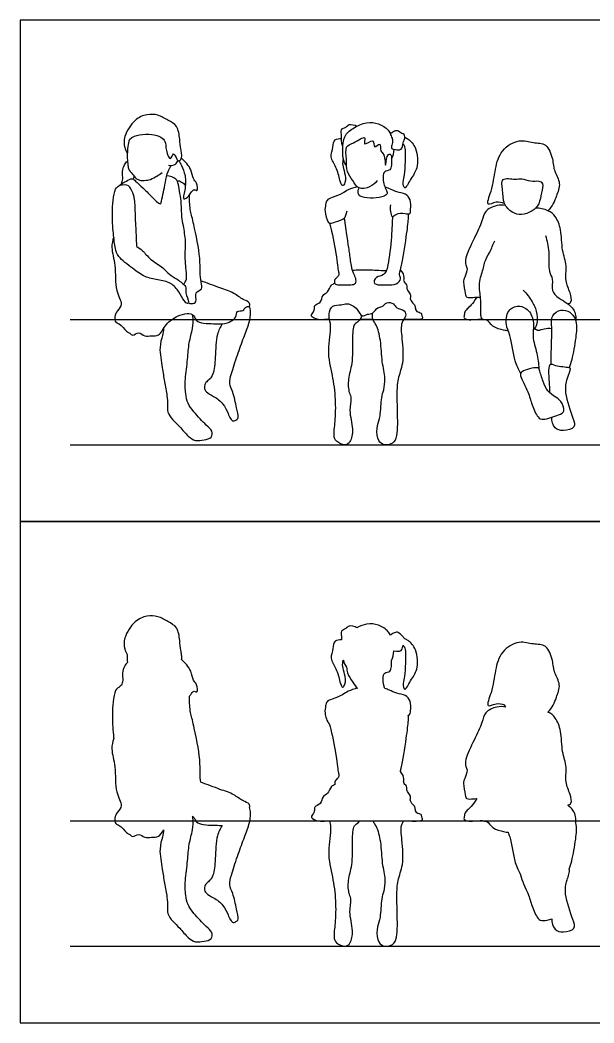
# Model space of a CAD drawing. Header units: millimetres. Extents: x 11.2 to 50.9, y -0.3 to 14.1.
# Drawn here: x 17.852 to 19.596, y 4.306 to 7.354 of the extents above; entities that cross this region are included whole.
import ezdxf

# ---------------------------------------------------------------- set-up
doc = ezdxf.new("R2010")
doc.units = ezdxf.units.MM
for name, color, linetype, true_color in [('AG-DIAGRAM', 7, 'Continuous', 0xfecc66), ('AG-GUIDE', 7, 'Continuous', 0xcccccc), ('AG-OUTLINE', 7, 'Continuous', 0x8000ff), ('AG-PEOPLE', 7, 'Continuous', 0x66ccff), ('X-VPRT', 6, 'Continuous', 0xff00ff)]:
    doc.layers.add(name, color=color, linetype=linetype, true_color=true_color)

msp = doc.modelspace()

# ---------------------------------------------------------------- linework, layer by layer
at = {"layer": 'AG-DIAGRAM'}
for p, q in [((18.0044, 6.0628), (23.7176, 6.0628)), ((18.0044, 4.5388), (23.7176, 4.5388))]:
    msp.add_line(p, q, dxfattribs=at)
at = {"layer": 'AG-GUIDE'}
for p, q in [((18.0044, 6.4438), (23.7176, 6.4438)), ((18.0044, 4.9198), (23.7176, 4.9198))]:
    msp.add_line(p, q, dxfattribs=at)
at = {"layer": 'AG-OUTLINE'}
for points, knots in [([(18.3424, 5.4101), (18.344, 5.4144), (18.3435, 5.4251), (18.34, 5.4391), (18.3375, 5.4684), (18.3322, 5.51), (18.301, 5.5252), (18.2717, 5.5434), (18.2363, 5.5446), (18.1988, 5.5287), (18.1662, 5.4786), (18.1684, 5.443), (18.1746, 5.4311), (18.178, 5.426)], [2.808823, 2.808823, 2.808823, 2.808823, 3.012966, 3.232876, 3.545047, 3.905425, 4.229616, 4.564819, 4.89496, 5.255398, 5.69018, 6.021743, 6.268092, 6.268092, 6.268092, 6.268092]), ([(18.9782, 5.4836), (18.9762, 5.4877), (18.9681, 5.5007), (18.9419, 5.5171), (18.9088, 5.5211), (18.8854, 5.5121), (18.8759, 5.5072)], [-2.447073, -2.447073, -2.447073, -2.447073, -2.307717, -1.974697, -1.635938, -1.371135, -1.371135, -1.371135, -1.371135]), ([(18.8759, 5.5072), (18.8692, 5.5116), (18.8509, 5.5156), (18.8437, 5.5034), (18.8241, 5.4985), (18.8291, 5.4846), (18.8293, 5.4698)], [-1.393679, -1.393679, -1.393679, -1.393679, -1.096976, -0.880238, -0.641084, -0.372281, -0.372281, -0.372281, -0.372281]), ([(19.0214, 5.4737), (19.0083, 5.4875), (18.9993, 5.496), (18.988, 5.4906), (18.9789, 5.4867), (18.9782, 5.4836)], [-0.8918267, -0.8918267, -0.8918267, -0.8918267, -0.5665123, -0.2805542, 0, 0, 0, 0]), ([(18.8293, 5.4698), (18.8221, 5.4704), (18.8048, 5.4682), (18.8047, 5.4429), (18.7922, 5.4131), (18.8154, 5.3829), (18.8227, 5.346), (18.8318, 5.3214), (18.8427, 5.3373), (18.84, 5.3667), (18.8309, 5.3886), (18.8331, 5.4024), (18.8346, 5.4088)], [-2.7509, -2.7509, -2.7509, -2.7509, -2.535869, -2.266486, -1.956886, -1.623572, -1.263152, -1.022932, -0.833591, -0.524434, -0.248392, 0, 0, 0, 0]), ([(19.016, 5.454), (19.0185, 5.4516), (19.0249, 5.4411), (19.0232, 5.399), (19.022, 5.3599), (19.0151, 5.3406), (19.0199, 5.3076), (19.0403, 5.3512), (19.0629, 5.3775), (19.0593, 5.4416), (19.0371, 5.4652), (19.0248, 5.4722), (19.0214, 5.4737)], [-3.411305, -3.411305, -3.411305, -3.411305, -3.266941, -2.888882, -2.533389, -2.265268, -2.024839, -1.707767, -1.353441, -0.922706, -0.583505, -0.457286, -0.457286, -0.457286, -0.457286]), ([(19.4567, 5.2505), (19.463, 5.257), (19.4745, 5.272), (19.4819, 5.2958), (19.4982, 5.3347), (19.4735, 5.3701), (19.4726, 5.4068), (19.454, 5.4578), (19.4109, 5.4549), (19.3684, 5.4703), (19.3117, 5.4363), (19.2955, 5.3765), (19.2885, 5.3156), (19.2641, 5.26), (19.3008, 5.2806), (19.3162, 5.2751), (19.3244, 5.2725)], [-5.069288, -5.069288, -5.069288, -5.069288, -4.771566, -4.481832, -4.124987, -3.766641, -3.412315, -3.020809, -2.670007, -2.292258, -1.85596, -1.413384, -0.9378, -0.575612, -0.29143, 0, 0, 0, 0]), ([(18.178, 5.426), (18.1778, 5.4215), (18.1777, 5.4135), (18.178, 5.4049), (18.1782, 5.4013)], [0.4713572, 0.4713572, 0.4713572, 0.4713572, 0.5980591, 0.6888398, 0.6888398, 0.6888398, 0.6888398]), ([(18.9815, 5.4079), (18.9851, 5.4169), (18.9875, 5.4266), (18.9879, 5.4369), (18.9879, 5.4372)], [-3.2380366, -3.2380366, -3.2380366, -3.2380366, -2.9344034, -2.9255013, -2.9255013, -2.9255013, -2.9255013]), ([(18.9879, 5.4372), (19.0017, 5.4355), (19.0076, 5.4358), (19.0134, 5.4391), (19.0151, 5.4492), (19.016, 5.454)], [-1.8334634, -1.8334634, -1.8334634, -1.8334634, -1.6087964, -1.4291915, -1.2244955, -1.2244955, -1.2244955, -1.2244955]), ([(18.1782, 5.4013), (18.175, 5.3978), (18.1692, 5.39), (18.1607, 5.3696), (18.1659, 5.3471), (18.1621, 5.337), (18.1603, 5.3322)], [-0.9765593, -0.9765593, -0.9765593, -0.9765593, -0.7598493, -0.4952501, -0.22443, 0, 0, 0, 0]), ([(18.3675, 5.2991), (18.3698, 5.3021), (18.3731, 5.3079), (18.3808, 5.3174), (18.3932, 5.3062), (18.39, 5.3375), (18.3767, 5.3467), (18.374, 5.3778), (18.3541, 5.4007), (18.3424, 5.4101)], [1.532, 1.532, 1.532, 1.532, 1.694072, 1.880242, 2.044681, 2.312749, 2.547348, 2.850999, 3.235999, 3.235999, 3.235999, 3.235999]), ([(18.8346, 5.4088), (18.8346, 5.4086), (18.8364, 5.4009), (18.8402, 5.3939), (18.8446, 5.3876)], [-0.2748671, -0.2748671, -0.2748671, -0.2748671, -0.2697612, 0, 0, 0, 0]), ([(18.9611, 5.322), (18.9597, 5.3252), (18.9562, 5.3347), (18.955, 5.353), (18.9574, 5.3718), (18.9792, 5.3724), (18.9804, 5.3877), (18.9816, 5.4021), (18.9815, 5.4079)], [-6.347438, -6.347438, -6.347438, -6.347438, -6.20466, -5.943485, -5.718171, -5.489864, -5.269435, -5.077644, -5.077644, -5.077644, -5.077644]), ([(18.8446, 5.3876), (18.845, 5.3812), (18.847, 5.3642), (18.8624, 5.3447), (18.8721, 5.3275), (18.8778, 5.3229)], [-1.4263875, -1.4263875, -1.4263875, -1.4263875, -1.2487927, -0.9309482, -0.6911032, -0.6911032, -0.6911032, -0.6911032]), ([(18.1556, 5.328), (18.1506, 5.3249), (18.1391, 5.3177), (18.1347, 5.2797), (18.1313, 5.2421), (18.1341, 5.1974), (18.1364, 5.1741), (18.1367, 5.1705)], [-7.24609, -7.24609, -7.24609, -7.24609, -7.005495, -6.666318, -6.304659, -5.858239, -5.775977, -5.775977, -5.775977, -5.775977]), ([(18.1603, 5.3322), (18.1601, 5.3321), (18.1575, 5.3304), (18.1551, 5.3286), (18.1556, 5.328)], [-2.1660633, -2.1660633, -2.1660633, -2.1660633, -2.1579379, -2.0228978, -2.0228978, -2.0228978, -2.0228978]), ([(18.8778, 5.3229), (18.8681, 5.3211), (18.8485, 5.3148), (18.833, 5.3028), (18.8015, 5.2902), (18.7834, 5.2841), (18.7818, 5.2744), (18.7796, 5.2631), (18.7767, 5.249), (18.7841, 5.2236), (18.7926, 5.2129)], [-1.321205, -1.321205, -1.321205, -1.321205, -0.996009, -0.72556, -0.377878, -0.12473, 0.081747, 0.081747, 0.366652, 0.703752, 0.703752, 0.703752, 0.703752]), ([(19.0321, 5.2406), (19.0385, 5.2433), (19.0394, 5.2562), (19.0405, 5.2843), (19.0244, 5.304), (18.997, 5.3061), (18.975, 5.3178), (18.9657, 5.3205), (18.9611, 5.322)], [1.114805, 1.114805, 1.114805, 1.114805, 1.333971, 1.649842, 1.929893, 2.235193, 2.527447, 2.750056, 2.750056, 2.750056, 2.750056]), ([(18.4016, 5.0373), (18.4001, 5.0463), (18.3982, 5.0683), (18.4011, 5.1069), (18.3811, 5.2075), (18.3702, 5.2479), (18.3673, 5.2706), (18.3669, 5.2897), (18.3675, 5.2991)], [1.245542, 1.245542, 1.245542, 1.245542, 1.525904, 1.896076, 2.477398, 2.850683, 3.115958, 3.42051, 3.42051, 3.42051, 3.42051]), ([(19.3276, 5.2661), (19.3189, 5.2676), (19.3011, 5.2686), (19.2622, 5.2509), (19.2576, 5.2172), (19.2325, 5.1662), (19.2048, 5.1099), (19.2052, 5.0856), (19.2141, 5.0742), (19.2036, 5.0477), (19.1978, 5.0361), (19.2058, 4.9977), (19.2081, 4.9848), (19.2263, 4.9871), (19.236, 4.9876), (19.2404, 4.9877)], [0, 0, 0, 0, 0.296323, 0.648182, 0.967638, 1.406612, 1.863474, 2.127922, 2.331449, 2.624775, 2.836711, 3.114058, 3.30177, 3.554845, 3.669767, 3.669767, 3.669767, 3.669767]), ([(19.3244, 5.2725), (19.3245, 5.2724), (19.3254, 5.2702), (19.3265, 5.268), (19.3276, 5.2661)], [0.68913336, 0.68913336, 0.68913336, 0.68913336, 0.69342668, 0.7586649, 0.7586649, 0.7586649, 0.7586649]), ([(19.5166, 4.9675), (19.5203, 4.9688), (19.5309, 4.9721), (19.5248, 5.0032), (19.5068, 5.0376), (19.5162, 5.0841), (19.4974, 5.1302), (19.4991, 5.1916), (19.4811, 5.2336), (19.466, 5.2462), (19.4567, 5.2505)], [0, 0, 0, 0, 0.195794, 0.49237, 0.85341, 1.235388, 1.637496, 2.086589, 2.464641, 2.770421, 2.770421, 2.770421, 2.770421]), ([(18.7926, 5.2129), (18.7972, 5.197), (18.8159, 5.1105), (18.8175, 5.069), (18.8233, 5.0556), (18.8146, 5.0465), (18.8091, 5.0426), (18.8083, 5.0304)], [0.046074, 0.046074, 0.046074, 0.046074, 0.323399, 0.698149, 0.937344, 1.161784, 1.413084, 1.413084, 1.413084, 1.413084]), ([(19.008, 5.0702), (19.0088, 5.0731), (19.0142, 5.0943), (19.0267, 5.1731), (19.0331, 5.2255), (19.0323, 5.2359), (19.0321, 5.2406)], [3.018282, 3.018282, 3.018282, 3.018282, 3.094156, 3.494922, 3.830548, 4.041828, 4.041828, 4.041828, 4.041828]), ([(18.1367, 5.1705), (18.1335, 5.1601), (18.1267, 5.137), (18.1455, 5.0836), (18.1377, 5.0089), (18.1668, 4.9675), (18.1474, 4.9469), (18.138, 4.9298), (18.1413, 4.9094), (18.1549, 4.9091), (18.175, 4.8823), (18.1854, 4.8796), (18.1946, 4.8678), (18.2136, 4.8857), (18.2307, 4.8657), (18.2516, 4.872), (18.2731, 4.8683), (18.2831, 4.8845), (18.2885, 4.8926)], [0, 0, 0, 0, 0.32757, 0.753303, 1.252875, 1.630418, 1.90486, 2.161164, 2.3945, 2.58995, 2.912128, 3.104367, 3.292608, 3.543287, 3.804001, 4.061991, 4.325007, 4.567172, 4.567172, 4.567172, 4.567172]), ([(19.0183, 4.9199), (19.0256, 4.9199), (19.0432, 4.9198), (19.059, 4.9189), (19.0786, 4.9219), (19.0721, 4.9309), (19.0738, 4.9413), (19.055, 4.9419), (19.0533, 4.9572), (19.0506, 4.9672), (19.0347, 4.9796), (19.0419, 4.9948), (19.0305, 5.0056), (19.027, 5.0167), (19.028, 5.0259), (19.0155, 5.0365), (19.0207, 5.0476), (19.0156, 5.0624), (19.008, 5.0702)], [-3.252432, -3.252432, -3.252432, -3.252432, -3.091512, -2.81622, -2.604483, -2.450213, -2.287369, -2.074315, -1.87138, -1.685994, -1.451034, -1.243463, -1.03195, -0.843328, -0.677369, -0.468581, -0.281205, -0.028042, -0.028042, -0.028042, -0.028042]), ([(18.5491, 4.9611), (18.5512, 4.9632), (18.5498, 4.9738), (18.5279, 4.9799), (18.502, 5.0021), (18.4586, 5.0155), (18.4211, 5.0304), (18.4016, 5.0373)], [7.860093, 7.860093, 7.860093, 7.860093, 8.036513, 8.298443, 8.630735, 9.016469, 9.466957, 9.466957, 9.466957, 9.466957]), ([(18.8083, 5.0304), (18.8053, 5.0282), (18.795, 5.0255), (18.7894, 5.0009), (18.7694, 4.9962), (18.7686, 4.9696), (18.7441, 4.9649), (18.7487, 4.9486), (18.7402, 4.9379), (18.7346, 4.9289), (18.7598, 4.9168), (18.7812, 4.9203), (18.7889, 4.9198), (18.7925, 4.9198)], [-2.476955, -2.476955, -2.476955, -2.476955, -2.30377, -2.031706, -1.797041, -1.533109, -1.286433, -1.083784, -0.877706, -0.725289, -0.452659, -0.184709, 0, 0, 0, 0]), ([(19.2404, 4.9877), (19.2269, 4.9662), (19.211, 4.9522), (19.203, 4.9437), (19.2021, 4.9301), (19.2004, 4.9238), (19.2135, 4.9181), (19.2333, 4.92), (19.2486, 4.9206), (19.2564, 4.9215)], [0.188249, 0.188249, 0.188249, 0.188249, 0.566118, 0.81701, 1.070222, 1.23366, 1.476334, 1.799398, 2.144096, 2.144096, 2.144096, 2.144096]), ([(18.4668, 4.9063), (18.4607, 4.8963), (18.4479, 4.8751), (18.4457, 4.8062), (18.442, 4.7554), (18.4282, 4.7373), (18.4158, 4.7292), (18.4109, 4.7136), (18.4169, 4.6979), (18.4414, 4.6865), (18.4711, 4.6656), (18.484, 4.6351), (18.4902, 4.6195), (18.4995, 4.6086), (18.5113, 4.6154), (18.5174, 4.6227), (18.5096, 4.6536), (18.5005, 4.699), (18.486, 4.7252), (18.4942, 4.757), (18.513, 4.8124), (18.5308, 4.8643), (18.5491, 4.9068), (18.5544, 4.943), (18.5509, 4.9554), (18.5491, 4.9611)], [0, 0, 0, 0, 0.340032, 0.816335, 1.22648, 1.484977, 1.70008, 1.920185, 2.139946, 2.432205, 2.77984, 3.105427, 3.342886, 3.537564, 3.729622, 3.892577, 4.205164, 4.604692, 4.907723, 5.223019, 5.66347, 6.094117, 6.486153, 6.824381, 7.068051, 7.068051, 7.068051, 7.068051]), ([(19.5415, 4.9138), (19.5419, 4.9264), (19.5411, 4.9467), (19.5234, 4.9624), (19.5166, 4.9675)], [-2.5674603, -2.5674603, -2.5674603, -2.5674603, -2.2149814, -2.025113, -2.025113, -2.025113, -2.025113]), ([(18.2885, 4.8926), (18.2873, 4.8854), (18.2855, 4.87), (18.2727, 4.8339), (18.2854, 4.773), (18.2896, 4.7323), (18.2995, 4.6882), (18.3008, 4.6607), (18.2988, 4.6378), (18.3157, 4.6137), (18.3378, 4.5947), (18.3619, 4.5644), (18.3846, 4.5494), (18.4107, 4.5543), (18.436, 4.5584), (18.4372, 4.5833), (18.4167, 4.5986), (18.38, 4.6385), (18.3612, 4.6634), (18.3543, 4.6956), (18.3527, 4.7395), (18.3624, 4.799), (18.3642, 4.8482), (18.3771, 4.8913), (18.3789, 4.9203), (18.3769, 4.9314), (18.3761, 4.9345)], [0, 0, 0, 0, 0.26875, 0.618081, 1.066159, 1.442892, 1.82067, 2.121621, 2.401256, 2.716206, 3.047867, 3.422045, 3.725725, 4.03289, 4.318882, 4.575413, 4.87613, 5.321207, 5.65911, 5.972934, 6.35297, 6.799174, 7.204629, 7.588955, 7.912086, 8.044202, 8.044202, 8.044202, 8.044202]), ([(18.3761, 4.9345), (18.3838, 4.9271), (18.3865, 4.9058), (18.4443, 4.9082), (18.4604, 4.9058), (18.4668, 4.9063)], [5.576029, 5.576029, 5.576029, 5.576029, 5.8608978, 6.3095157, 6.5481349, 6.5481349, 6.5481349, 6.5481349]), ([(18.7925, 4.9198), (18.7937, 4.9144), (18.7998, 4.8936), (18.7835, 4.8216), (18.8029, 4.7505), (18.8123, 4.6808), (18.8111, 4.6121), (18.8041, 4.5679), (18.8112, 4.5482), (18.8409, 4.5349), (18.8581, 4.5481), (18.8663, 4.5882), (18.85, 4.6417), (18.8612, 4.6805), (18.8503, 4.6982), (18.8473, 4.7419), (18.8636, 4.7827), (18.8622, 4.8559), (18.8637, 4.9068), (18.877, 4.911), (18.885, 4.9197)], [-6.950083, -6.950083, -6.950083, -6.950083, -6.734176, -6.2403, -5.694321, -5.160639, -4.684181, -4.313305, -4.065484, -3.76264, -3.524462, -3.171621, -2.738804, -2.393987, -2.144949, -1.716534, -1.268541, -0.77202, -0.38744, -0.161448, -0.161448, -0.161448, -0.161448]), ([(18.925, 4.9197), (18.927, 4.9139), (18.9371, 4.9027), (18.9499, 4.854), (18.9508, 4.7891), (18.9636, 4.745), (18.9582, 4.7053), (18.9494, 4.6833), (18.9488, 4.625), (18.9364, 4.5999), (18.9357, 4.5582), (18.9537, 4.5356), (18.9875, 4.5412), (19.0002, 4.5678), (18.9982, 4.6423), (18.9971, 4.6923), (18.9986, 4.7419), (19.019, 4.7843), (19.0135, 4.859), (19.008, 4.9044), (19.0164, 4.9171), (19.0183, 4.9199)], [-17.781253, -17.781253, -17.781253, -17.781253, -17.532736, -17.142229, -16.678678, -16.235537, -15.893138, -15.614641, -15.19522, -14.886102, -14.535589, -14.254046, -13.956751, -13.668203, -13.184953, -12.776793, -12.389553, -11.950875, -11.456464, -11.061953, -10.942512, -10.942512, -10.942512, -10.942512]), ([(19.2564, 4.9215), (19.2601, 4.9179), (19.2746, 4.9221), (19.2845, 4.8965), (19.322, 4.8874), (19.3311, 4.8858), (19.3357, 4.8853)], [-1.121544, -1.121544, -1.121544, -1.121544, -0.881438, -0.55241, -0.214782, 0, 0, 0, 0]), ([(19.521, 4.7737), (19.5239, 4.7813), (19.5315, 4.8042), (19.5416, 4.864), (19.5451, 4.8996), (19.5415, 4.9138)], [-3.257794, -3.257794, -3.257794, -3.257794, -3.019282, -2.551035, -2.147767, -2.147767, -2.147767, -2.147767]), ([(19.3357, 4.8853), (19.3372, 4.8812), (19.3449, 4.8591), (19.3544, 4.7914), (19.3673, 4.7685), (19.3734, 4.7563)], [-1.00565, -1.00565, -1.00565, -1.00565, -0.876513, -0.36639, 0, 0, 0, 0]), ([(19.3734, 4.7563), (19.3766, 4.7369), (19.3983, 4.6982), (19.4067, 4.6629), (19.424, 4.6216), (19.4351, 4.6164), (19.4426, 4.6168)], [-1.513166, -1.513166, -1.513166, -1.513166, -1.060473, -0.65929, -0.261152, 0, 0, 0, 0]), ([(19.4681, 4.6225), (19.4676, 4.6115), (19.4747, 4.5867), (19.5026, 4.5796), (19.5436, 4.5902), (19.5317, 4.6226), (19.505, 4.6976), (19.5122, 4.737), (19.5239, 4.7646), (19.521, 4.7737)], [-3.936325, -3.936325, -3.936325, -3.936325, -3.591845, -3.280798, -2.932718, -2.62229, -2.086856, -1.691316, -1.357994, -1.357994, -1.357994, -1.357994])]:
    msp.add_open_spline(points, degree=3, knots=knots, dxfattribs=at)
for points in [[(18.885, 4.9197), (18.8984, 4.9197), (18.9119, 4.9197), (18.925, 4.9197)], [(19.4426, 4.6168), (19.4494, 4.6172), (19.4588, 4.6195), (19.4681, 4.6225)]]:
    msp.add_open_spline(points, degree=3, dxfattribs=at)
at = {"layer": 'AG-PEOPLE'}
for points, knots in [([(18.1844, 6.9907), (18.194, 7.0007), (18.2167, 7.0059), (18.2514, 7.0083), (18.2805, 6.9997), (18.2953, 6.985), (18.294, 6.9609), (18.309, 6.9191), (18.3184, 6.9587), (18.3278, 6.9295), (18.3336, 6.9239), (18.3443, 6.9327), (18.3436, 6.9487), (18.34, 6.9631), (18.3375, 6.9924), (18.3322, 7.034), (18.301, 7.0492), (18.2717, 7.0674), (18.2363, 7.0686), (18.1988, 7.0527), (18.1662, 7.0026), (18.1684, 6.967), (18.1746, 6.9551), (18.178, 6.95)], [0, 0, 0, 0, 0.305082, 0.663007, 0.981475, 1.229039, 1.536634, 1.84726, 2.089994, 2.346633, 2.504809, 2.696514, 2.925872, 3.151665, 3.472189, 3.84221, 4.175074, 4.519246, 4.85822, 5.228302, 5.674717, 6.015152, 6.268092, 6.268092, 6.268092, 6.268092]), ([(18.8446, 6.9116), (18.8402, 6.9179), (18.8323, 6.9324), (18.8332, 6.9613), (18.8339, 7.0023), (18.8635, 7.0262), (18.9048, 7.0455), (18.9419, 7.0411), (18.9681, 7.0247), (18.9762, 7.0117), (18.9782, 7.0076)], [0, 0, 0, 0, 0.269761, 0.572623, 0.922523, 1.259446, 1.635938, 1.974697, 2.307717, 2.447073, 2.447073, 2.447073, 2.447073]), ([(18.8333, 6.9692), (18.8274, 6.9834), (18.832, 7.0006), (18.8241, 7.0225), (18.8437, 7.0274), (18.8509, 7.0396), (18.8692, 7.0356), (18.8759, 7.0312)], [0, 0, 0, 0, 0.309638, 0.594927, 0.848748, 1.078779, 1.393679, 1.393679, 1.393679, 1.393679]), ([(18.9782, 7.0076), (18.9789, 7.0107), (18.988, 7.0146), (18.9993, 7.02), (19.0118, 7.0082), (19.0219, 7.008), (19.0216, 6.9907), (19.0165, 6.9861), (19.0144, 6.9637), (19.0076, 6.9598), (18.9977, 6.9593), (18.977, 6.9623), (18.984, 6.9782), (18.9856, 6.9945), (18.9775, 7.0043), (18.9782, 7.0076)], [0, 0, 0, 0, 0.190692, 0.385057, 0.606172, 0.768356, 0.976612, 1.133474, 1.390036, 1.535286, 1.716978, 1.945268, 2.147652, 2.380695, 2.589974, 2.589974, 2.589974, 2.589974]), ([(18.1844, 6.9907), (18.1824, 6.9839), (18.1789, 6.9695), (18.1769, 6.9366), (18.1799, 6.8965), (18.1968, 6.8846), (18.2083, 6.8634), (18.2497, 6.8677), (18.2669, 6.8796), (18.2786, 6.8867), (18.2839, 6.8905)], [0, 0, 0, 0, 0.263594, 0.598059, 0.952901, 1.202513, 1.464865, 1.814288, 2.082081, 2.334953, 2.334953, 2.334953, 2.334953]), ([(18.8346, 6.9328), (18.8331, 6.9264), (18.8309, 6.9126), (18.84, 6.8907), (18.8427, 6.8613), (18.8318, 6.8454), (18.8227, 6.87), (18.8154, 6.9069), (18.7922, 6.9371), (18.8047, 6.9669), (18.8048, 6.9922), (18.8221, 6.9944), (18.8293, 6.9938)], [0, 0, 0, 0, 0.248392, 0.524434, 0.833591, 1.022932, 1.263152, 1.623572, 1.956886, 2.266486, 2.535869, 2.7509, 2.7509, 2.7509, 2.7509]), ([(18.9377, 6.8661), (18.9317, 6.8582), (18.9168, 6.845), (18.8797, 6.8375), (18.8638, 6.8669), (18.8435, 6.8927), (18.8452, 6.9296), (18.8391, 6.9722), (18.864, 6.9769), (18.9093, 7.0098), (18.8903, 6.964), (18.9308, 7.0006), (18.9249, 6.957), (18.9507, 6.9876), (18.9449, 6.952), (18.9612, 6.9499), (18.9624, 6.8943), (18.9656, 6.9412), (18.9758, 6.9491), (18.9828, 6.9391), (18.9805, 6.914), (18.9792, 6.8964), (18.9574, 6.8958), (18.955, 6.877), (18.9563, 6.8559), (18.9637, 6.8404), (18.9707, 6.8263), (18.9582, 6.8162), (18.9256, 6.8114), (18.8927, 6.8148), (18.88, 6.8215), (18.8787, 6.8344), (18.8812, 6.8409), (18.883, 6.8438)], [0, 0, 0, 0, 0.307328, 0.625195, 0.930948, 1.248793, 1.594848, 1.934359, 2.215852, 2.557766, 2.796788, 3.08307, 3.327665, 3.558536, 3.809506, 4.031901, 4.346432, 4.635294, 4.818127, 4.981808, 5.269435, 5.489864, 5.718171, 5.943485, 6.20466, 6.441613, 6.646732, 6.844276, 7.171174, 7.498155, 7.696543, 7.886134, 8.066123, 8.066123, 8.066123, 8.066123]), ([(18.9831, 6.9947), (18.9834, 6.9938), (18.9836, 6.9928), (18.9839, 6.9919), (18.9839, 6.9918)], [2.58810863, 2.58810863, 2.58810863, 2.58810863, 2.61617443, 2.61803255, 2.61803255, 2.61803255, 2.61803255]), ([(19.0214, 6.9977), (19.0248, 6.9962), (19.0371, 6.9892), (19.0593, 6.9656), (19.0629, 6.9015), (19.0403, 6.8752), (19.0199, 6.8316), (19.0151, 6.8646), (19.022, 6.8839), (19.0232, 6.923), (19.0249, 6.9651), (19.0185, 6.9756), (19.016, 6.978)], [0.457286, 0.457286, 0.457286, 0.457286, 0.583505, 0.922706, 1.353441, 1.707767, 2.024839, 2.265268, 2.533389, 2.888882, 3.266941, 3.411305, 3.411305, 3.411305, 3.411305]), ([(19.3244, 6.7965), (19.3162, 6.7991), (19.3008, 6.8046), (19.2641, 6.784), (19.2885, 6.8396), (19.2955, 6.9005), (19.3117, 6.9603), (19.3684, 6.9943), (19.4109, 6.9789), (19.454, 6.9818), (19.4726, 6.9308), (19.4735, 6.8941), (19.4982, 6.8587), (19.4819, 6.8198), (19.4745, 6.796), (19.463, 6.781), (19.4567, 6.7745)], [0, 0, 0, 0, 0.29143, 0.575612, 0.9378, 1.413384, 1.85596, 2.292258, 2.670007, 3.020809, 3.412315, 3.766641, 4.124987, 4.481832, 4.771566, 5.069288, 5.069288, 5.069288, 5.069288]), ([(18.9879, 6.9612), (18.9879, 6.9609), (18.9875, 6.9506), (18.9851, 6.9409), (18.9815, 6.9319)], [2.9255013, 2.9255013, 2.9255013, 2.9255013, 2.9344034, 3.2380366, 3.2380366, 3.2380366, 3.2380366]), ([(18.1603, 6.8562), (18.1621, 6.861), (18.1659, 6.8711), (18.1607, 6.8936), (18.1692, 6.914), (18.175, 6.9218), (18.1782, 6.9253)], [0, 0, 0, 0, 0.22443, 0.4952501, 0.7598493, 0.9765593, 0.9765593, 0.9765593, 0.9765593]), ([(18.3031, 6.9133), (18.3152, 6.911), (18.3252, 6.9149), (18.3299, 6.9225), (18.3315, 6.9265)], [0, 0, 0, 0, 0.296372, 0.5853119, 0.5853119, 0.5853119, 0.5853119]), ([(18.335, 6.9262), (18.3378, 6.9214), (18.3433, 6.9112), (18.3564, 6.8803), (18.3552, 6.8411), (18.3432, 6.8021), (18.3668, 6.8201), (18.3722, 6.8308), (18.3808, 6.8414), (18.3932, 6.8302), (18.39, 6.8615), (18.3767, 6.8707), (18.374, 6.9018), (18.3541, 6.9247), (18.3424, 6.9341)], [0, 0, 0, 0, 0.234379, 0.558078, 0.938875, 1.234499, 1.473438, 1.694072, 1.880242, 2.044681, 2.312749, 2.547348, 2.850999, 3.235999, 3.235999, 3.235999, 3.235999]), ([(18.2068, 6.6652), (18.2064, 6.6771), (18.2058, 6.7009), (18.202, 6.7602), (18.2021, 6.808), (18.193, 6.8344), (18.1806, 6.858), (18.1508, 6.8491), (18.1613, 6.8574), (18.1746, 6.8642), (18.1937, 6.8754), (18.2037, 6.8633), (18.2268, 6.8432), (18.2492, 6.8199), (18.2794, 6.7894), (18.2822, 6.8053), (18.2885, 6.8315), (18.2933, 6.8602), (18.3005, 6.8938), (18.3074, 6.9054), (18.3109, 6.9109)], [0, 0, 0, 0, 0.341379, 0.784638, 1.182379, 1.483796, 1.76164, 2.020538, 2.157938, 2.39858, 2.649543, 2.853697, 3.165776, 3.519463, 3.8524, 4.019997, 4.320913, 4.639864, 4.971617, 5.225945, 5.225945, 5.225945, 5.225945]), ([(18.1954, 6.8712), (18.1963, 6.8721), (18.1981, 6.8741), (18.1987, 6.8783), (18.1984, 6.8803)], [0, 0, 0, 0, 0.1125585, 0.2531483, 0.2531483, 0.2531483, 0.2531483]), ([(18.3494, 6.5507), (18.353, 6.5552), (18.3603, 6.5665), (18.3556, 6.5937), (18.3531, 6.6518), (18.3565, 6.6804), (18.3487, 6.7291), (18.3426, 6.7559), (18.3437, 6.7955), (18.334, 6.8529), (18.3283, 6.872), (18.3077, 6.8806), (18.298, 6.8807)], [0, 0, 0, 0, 0.23752, 0.537314, 0.970386, 1.291954, 1.684246, 1.985974, 2.349262, 2.785351, 3.034645, 3.343795, 3.343795, 3.343795, 3.343795]), ([(18.3287, 6.8664), (18.3338, 6.8658), (18.3438, 6.8627), (18.3515, 6.8555), (18.3546, 6.8515)], [0, 0, 0, 0, 0.2235484, 0.4477351, 0.4477351, 0.4477351, 0.4477351]), ([(19.3207, 6.8691), (19.3141, 6.8636), (19.3211, 6.833), (19.3193, 6.7953), (19.3464, 6.7677), (19.3762, 6.7593), (19.4098, 6.772), (19.4316, 6.7942), (19.4361, 6.8277), (19.4443, 6.8574), (19.428, 6.8672), (19.4033, 6.8618), (19.3765, 6.8741), (19.3582, 6.8675), (19.3275, 6.8747), (19.3207, 6.8691)], [0, 0, 0, 0, 0.332361, 0.693427, 1.030603, 1.341647, 1.675569, 1.986798, 2.322939, 2.624668, 2.838935, 3.124855, 3.423356, 3.684163, 4.026604, 4.026604, 4.026604, 4.026604]), ([(18.2068, 6.6652), (18.2128, 6.6615), (18.2257, 6.6538), (18.2477, 6.6239), (18.2875, 6.603), (18.3036, 6.5805), (18.3302, 6.5671), (18.3428, 6.5556), (18.3586, 6.5445), (18.3524, 6.5245), (18.3669, 6.4988), (18.3612, 6.4899), (18.3479, 6.502), (18.3361, 6.529), (18.3109, 6.557), (18.2708, 6.5648), (18.2298, 6.5716), (18.1947, 6.5992), (18.1492, 6.6327), (18.1407, 6.6601), (18.135, 6.706), (18.1313, 6.7661), (18.1347, 6.8037), (18.1391, 6.8417), (18.1506, 6.8489), (18.1556, 6.852)], [0, 0, 0, 0, 0.264308, 0.610954, 0.992889, 1.294277, 1.599138, 1.841134, 2.071431, 2.322724, 2.626666, 2.763071, 2.974853, 3.293038, 3.637217, 3.998794, 4.36285, 4.749882, 5.17269, 5.470161, 5.858239, 6.304659, 6.666318, 7.005495, 7.24609, 7.24609, 7.24609, 7.24609]), ([(18.8778, 6.8469), (18.8681, 6.8451), (18.8485, 6.8388), (18.833, 6.8268), (18.8015, 6.8142), (18.7834, 6.8081), (18.7818, 6.7984), (18.7796, 6.7871), (18.7767, 6.773), (18.7861, 6.7406), (18.7944, 6.7349), (18.8091, 6.7394), (18.8376, 6.7496), (18.842, 6.7568), (18.8464, 6.7736)], [-1.321205, -1.321205, -1.321205, -1.321205, -1.014958, -0.760268, -0.432844, -0.194446, 0, 0, 0.268304, 0.585761, 0.747698, 0.958083, 1.205224, 1.304212, 1.304212, 1.304212, 1.304212]), ([(18.978, 6.7928), (18.9768, 6.786), (18.9773, 6.7739), (18.9813, 6.7513), (18.9956, 6.7669), (19.0212, 6.7675), (19.0381, 6.762), (19.0394, 6.7802), (19.0405, 6.8083), (19.0244, 6.828), (18.997, 6.8301), (18.975, 6.8418), (18.9657, 6.8445), (18.9611, 6.846)], [0, 0, 0, 0, 0.256878, 0.480107, 0.689976, 0.9818, 1.190077, 1.399154, 1.700486, 1.967646, 2.258893, 2.537694, 2.750056, 2.750056, 2.750056, 2.750056]), ([(18.3636, 6.4945), (18.3668, 6.4929), (18.3736, 6.4912), (18.3919, 6.4959), (18.3803, 6.5285), (18.4087, 6.5344), (18.4012, 6.5586), (18.3981, 6.591), (18.4011, 6.6309), (18.3811, 6.7315), (18.3702, 6.7719), (18.3673, 6.7946), (18.3669, 6.8137), (18.3675, 6.8231)], [0, 0, 0, 0, 0.187047, 0.398023, 0.690344, 0.945681, 1.202465, 1.525904, 1.896076, 2.477398, 2.850683, 3.115958, 3.42051, 3.42051, 3.42051, 3.42051]), ([(19.3276, 6.7901), (19.3189, 6.7916), (19.3011, 6.7926), (19.2622, 6.7749), (19.2576, 6.7412), (19.2325, 6.6902), (19.2048, 6.6339), (19.2052, 6.6096), (19.2141, 6.5982), (19.2036, 6.5717), (19.1978, 6.5601), (19.2058, 6.5217), (19.2081, 6.5088), (19.2289, 6.5114), (19.2401, 6.5117), (19.2516, 6.5121)], [0, 0, 0, 0, 0.296323, 0.648182, 0.967638, 1.406612, 1.863474, 2.127922, 2.331449, 2.624775, 2.836711, 3.114058, 3.30177, 3.554845, 3.748292, 3.748292, 3.748292, 3.748292]), ([(19.5166, 6.4915), (19.5203, 6.4928), (19.5309, 6.4961), (19.5248, 6.5272), (19.5068, 6.5616), (19.5162, 6.6081), (19.4974, 6.6542), (19.4991, 6.7156), (19.4811, 6.7576), (19.4581, 6.7768), (19.4316, 6.7827), (19.4187, 6.782)], [0, 0, 0, 0, 0.195794, 0.49237, 0.85341, 1.235388, 1.637496, 2.086589, 2.464641, 2.770421, 3.126963, 3.126963, 3.126963, 3.126963]), ([(18.7926, 6.7369), (18.7972, 6.721), (18.8159, 6.6345), (18.8175, 6.593), (18.8233, 6.5796), (18.8146, 6.5705), (18.8072, 6.5652), (18.8078, 6.5493), (18.8224, 6.5496), (18.8562, 6.5485), (18.8737, 6.5515), (18.8736, 6.5691), (18.8649, 6.5848), (18.858, 6.6079), (18.8543, 6.6464), (18.8499, 6.666), (18.8386, 6.7529)], [0.046074, 0.046074, 0.046074, 0.046074, 0.297705, 0.637733, 0.854766, 1.058412, 1.286429, 1.439504, 1.677099, 2.0215, 2.235361, 2.459785, 2.699744, 2.963753, 3.299892, 3.553485, 3.553485, 3.553485, 3.553485]), ([(18.9845, 6.757), (18.9829, 6.7414), (18.9827, 6.7018), (18.9714, 6.6047), (18.9603, 6.5768), (18.9317, 6.5754), (18.9224, 6.5486), (18.9568, 6.5492), (18.9676, 6.5498), (18.997, 6.547), (19.0116, 6.5677), (19.0029, 6.5797), (19.0112, 6.5998), (19.0267, 6.6971), (19.0331, 6.7495), (19.0323, 6.7599), (19.0321, 6.7646)], [0.025422, 0.025422, 0.025422, 0.025422, 0.391887, 0.758092, 1.041521, 1.296898, 1.568584, 1.848982, 2.090055, 2.382782, 2.63816, 2.827034, 3.094156, 3.494922, 3.830548, 4.041828, 4.041828, 4.041828, 4.041828]), ([(18.1367, 6.6945), (18.1335, 6.6841), (18.1267, 6.661), (18.1455, 6.6076), (18.1377, 6.5329), (18.1668, 6.4915), (18.1474, 6.4709), (18.138, 6.4538), (18.1413, 6.4334), (18.1549, 6.4331), (18.175, 6.4063), (18.1854, 6.4036), (18.1946, 6.3918), (18.2136, 6.4097), (18.2307, 6.3897), (18.2516, 6.396), (18.2763, 6.3918), (18.2943, 6.432), (18.3292, 6.4551), (18.3584, 6.464), (18.3827, 6.4591), (18.3865, 6.4298), (18.4489, 6.4324), (18.4711, 6.4276), (18.5129, 6.4465), (18.5072, 6.4722), (18.5322, 6.4677), (18.535, 6.4834), (18.5518, 6.4824), (18.5498, 6.4978), (18.5279, 6.5039), (18.502, 6.5261), (18.4586, 6.5395), (18.4211, 6.5544), (18.4016, 6.5613)], [0, 0, 0, 0, 0.32757, 0.753303, 1.252875, 1.630418, 1.90486, 2.161164, 2.3945, 2.58995, 2.912128, 3.104367, 3.292608, 3.543287, 3.804001, 4.061991, 4.325007, 4.683999, 5.05725, 5.372268, 5.63081, 5.899625, 6.322962, 6.621595, 6.978591, 7.219065, 7.457626, 7.658379, 7.860093, 8.036513, 8.298443, 8.630735, 9.016469, 9.466957, 9.466957, 9.466957, 9.466957]), ([(19.3357, 6.4093), (19.3311, 6.4098), (19.322, 6.4114), (19.2845, 6.4205), (19.2739, 6.4478), (19.2506, 6.4382), (19.2543, 6.491), (19.2496, 6.5292), (19.2465, 6.5595), (19.2617, 6.6013), (19.2632, 6.6191), (19.2808, 6.6494), (19.2899, 6.6717), (19.2948, 6.6834)], [0, 0, 0, 0, 0.214782, 0.55241, 0.881438, 1.179807, 1.419757, 1.769714, 2.097904, 2.469355, 2.714262, 3.043593, 3.396662, 3.396662, 3.396662, 3.396662]), ([(19.4496, 6.6991), (19.4538, 6.6825), (19.4621, 6.6511), (19.456, 6.5895), (19.4739, 6.5684), (19.4647, 6.5293), (19.4904, 6.5072), (19.5407, 6.4794), (19.5419, 6.4504), (19.5415, 6.4378)], [0, 0, 0, 0, 0.410039, 0.847114, 1.136657, 1.471154, 1.792714, 2.214981, 2.56746, 2.56746, 2.56746, 2.56746]), ([(18.8624, 6.594), (18.8765, 6.5948), (18.9044, 6.5955), (18.9427, 6.5934), (18.9655, 6.5927)], [2.0921632, 2.0921632, 2.0921632, 2.0921632, 2.4354485, 2.696518, 2.696518, 2.696518, 2.696518]), ([(19.008, 6.5942), (19.0156, 6.5864), (19.0207, 6.5716), (19.0155, 6.5605), (19.028, 6.5499), (19.027, 6.5407), (19.0305, 6.5296), (19.0419, 6.5188), (19.0347, 6.5036), (19.0506, 6.4912), (19.0533, 6.4812), (19.055, 6.4659), (19.0738, 6.4653), (19.0721, 6.4549), (19.0786, 6.4459), (19.059, 6.4429), (19.0432, 6.4438), (19.0256, 6.4439), (19.0183, 6.4439)], [0.028042, 0.028042, 0.028042, 0.028042, 0.281205, 0.468581, 0.677369, 0.843328, 1.03195, 1.243463, 1.451034, 1.685994, 1.87138, 2.074315, 2.287369, 2.450213, 2.604483, 2.81622, 3.091512, 3.252432, 3.252432, 3.252432, 3.252432]), ([(18.7925, 6.4438), (18.7889, 6.4438), (18.7812, 6.4443), (18.7598, 6.4408), (18.7346, 6.4529), (18.7402, 6.4619), (18.7487, 6.4726), (18.7441, 6.4889), (18.7686, 6.4936), (18.7694, 6.5202), (18.7894, 6.5249), (18.795, 6.5495), (18.8053, 6.5522), (18.8083, 6.5544)], [0, 0, 0, 0, 0.184709, 0.452659, 0.725289, 0.877706, 1.083784, 1.286433, 1.533109, 1.797041, 2.031706, 2.30377, 2.476955, 2.476955, 2.476955, 2.476955]), ([(19.3814, 6.5331), (19.392, 6.5227), (19.4096, 6.498), (19.425, 6.4668), (19.4239, 6.423), (19.4153, 6.4157), (19.4118, 6.4122)], [0, 0, 0, 0, 0.381672, 0.727277, 1.089777, 1.310243, 1.310243, 1.310243, 1.310243]), ([(18.8903, 6.4555), (18.8883, 6.4494), (18.8825, 6.4367), (18.8637, 6.4308), (18.8622, 6.3799), (18.8636, 6.3067), (18.8473, 6.2659), (18.8503, 6.2222), (18.8612, 6.2045), (18.85, 6.1657), (18.8663, 6.1122), (18.8581, 6.0721), (18.8409, 6.0589), (18.8112, 6.0722), (18.8041, 6.0919), (18.8111, 6.1361), (18.8123, 6.2048), (18.8029, 6.2745), (18.7835, 6.3456), (18.8007, 6.4216), (18.7902, 6.4476), (18.7914, 6.4567), (18.7917, 6.4608), (18.7926, 6.4695), (18.7991, 6.4905), (18.8289, 6.4859), (18.846, 6.4964), (18.8797, 6.4782), (18.8885, 6.4484), (18.9086, 6.462), (18.9252, 6.4595), (18.9374, 6.4827), (18.9531, 6.48), (18.9652, 6.4987), (18.9893, 6.4938), (18.9946, 6.4764), (19.0223, 6.4739), (19.0272, 6.4519), (19.0073, 6.4349), (19.0135, 6.383), (19.019, 6.3083), (18.9986, 6.2659), (18.9971, 6.2163), (18.9982, 6.1663), (19.0002, 6.0918), (18.9875, 6.0652), (18.9537, 6.0596), (18.9357, 6.0822), (18.9364, 6.1239), (18.9488, 6.149), (18.9494, 6.2073), (18.9582, 6.2293), (18.9636, 6.269), (18.9508, 6.3131), (18.9499, 6.378), (18.9371, 6.4267), (18.923, 6.4423), (18.9228, 6.4569), (18.9237, 6.4634)], [0, 0, 0, 0, 0.24707, 0.470211, 0.849941, 1.3402, 1.782542, 2.205553, 2.451451, 2.791919, 3.219277, 3.567668, 3.802841, 4.101866, 4.346561, 4.712759, 5.183209, 5.710159, 6.249252, 6.736899, 7.018961, 7.215078, 7.215078, 7.215078, 7.503564, 7.786341, 8.030021, 8.362506, 8.641904, 8.87739, 9.101293, 9.365198, 9.569957, 9.816523, 10.06706, 10.29243, 10.567528, 10.797987, 11.061953, 11.456464, 11.950875, 12.389553, 12.776793, 13.184953, 13.668203, 13.956751, 14.254046, 14.535589, 14.886102, 15.19522, 15.614641, 15.893138, 16.235537, 16.678678, 17.142229, 17.532736, 17.782039, 18.032056, 18.032056, 18.032056, 18.032056]), ([(19.2404, 6.5117), (19.2269, 6.4902), (19.211, 6.4762), (19.203, 6.4677), (19.2021, 6.4541), (19.2004, 6.4478), (19.2135, 6.4421), (19.2333, 6.444), (19.2486, 6.4446), (19.2564, 6.4455)], [0.188249, 0.188249, 0.188249, 0.188249, 0.566118, 0.81701, 1.070222, 1.23366, 1.476334, 1.799398, 2.144096, 2.144096, 2.144096, 2.144096]), ([(18.4668, 6.4303), (18.4607, 6.4203), (18.4479, 6.3991), (18.4457, 6.3302), (18.442, 6.2794), (18.4282, 6.2613), (18.4158, 6.2532), (18.4109, 6.2376), (18.4169, 6.2219), (18.4414, 6.2105), (18.4711, 6.1896), (18.484, 6.1591), (18.4902, 6.1435), (18.4995, 6.1326), (18.5113, 6.1394), (18.5174, 6.1467), (18.5096, 6.1776), (18.5005, 6.223), (18.486, 6.2492), (18.4942, 6.281), (18.513, 6.3364), (18.5308, 6.3883), (18.5491, 6.4308), (18.5544, 6.467), (18.5509, 6.4794), (18.5491, 6.4851)], [0, 0, 0, 0, 0.340032, 0.816335, 1.22648, 1.484977, 1.70008, 1.920185, 2.139946, 2.432205, 2.77984, 3.105427, 3.342886, 3.537564, 3.729622, 3.892577, 4.205164, 4.604692, 4.907723, 5.223019, 5.66347, 6.094117, 6.486153, 6.824381, 7.068051, 7.068051, 7.068051, 7.068051]), ([(19.3734, 6.2803), (19.3673, 6.2925), (19.3544, 6.3154), (19.3429, 6.3972), (19.3272, 6.4261), (19.3315, 6.4732), (19.368, 6.4907), (19.4056, 6.4701), (19.4155, 6.4276), (19.4074, 6.3916), (19.4246, 6.3409), (19.4276, 6.3099), (19.4293, 6.294)], [0, 0, 0, 0, 0.36639, 0.876513, 1.215621, 1.58178, 1.91428, 2.264902, 2.628324, 2.97505, 3.386662, 3.782837, 3.782837, 3.782837, 3.782837]), ([(19.4663, 6.3081), (19.4665, 6.3254), (19.4665, 6.3597), (19.4699, 6.414), (19.4644, 6.4567), (19.4955, 6.4762), (19.5262, 6.4688), (19.5464, 6.4371), (19.5416, 6.388), (19.5315, 6.3282), (19.5239, 6.3053), (19.521, 6.2977)], [0, 0, 0, 0, 0.412686, 0.839587, 1.1993, 1.512915, 1.817773, 2.147767, 2.551035, 3.019282, 3.257794, 3.257794, 3.257794, 3.257794]), ([(18.2885, 6.4166), (18.2873, 6.4094), (18.2855, 6.394), (18.2727, 6.3579), (18.2854, 6.297), (18.2896, 6.2563), (18.2995, 6.2122), (18.3008, 6.1847), (18.2988, 6.1618), (18.3157, 6.1377), (18.3378, 6.1187), (18.3619, 6.0884), (18.3846, 6.0734), (18.4107, 6.0783), (18.436, 6.0824), (18.4372, 6.1073), (18.4167, 6.1226), (18.38, 6.1625), (18.3612, 6.1874), (18.3543, 6.2196), (18.3527, 6.2635), (18.3624, 6.323), (18.3642, 6.3722), (18.3771, 6.4153), (18.3789, 6.4443), (18.3769, 6.4554), (18.3761, 6.4585)], [0, 0, 0, 0, 0.26875, 0.618081, 1.066159, 1.442892, 1.82067, 2.121621, 2.401256, 2.716206, 3.047867, 3.422045, 3.725725, 4.03289, 4.318882, 4.575413, 4.87613, 5.321207, 5.65911, 5.972934, 6.35297, 6.799174, 7.204629, 7.588955, 7.912086, 8.044202, 8.044202, 8.044202, 8.044202]), ([(19.4158, 6.4163), (19.4193, 6.4138), (19.4279, 6.4088), (19.4455, 6.4179), (19.4606, 6.4174), (19.4682, 6.4169)], [0, 0, 0, 0, 0.2041742, 0.4491737, 0.7232993, 0.7232993, 0.7232993, 0.7232993]), ([(19.4623, 6.2211), (19.462, 6.2294), (19.4632, 6.2422), (19.4548, 6.3171), (19.4802, 6.3013), (19.5194, 6.2999), (19.5262, 6.2941), (19.5122, 6.261), (19.505, 6.2216), (19.5317, 6.1466), (19.5436, 6.1142), (19.5026, 6.1036), (19.4747, 6.1107), (19.4676, 6.1355), (19.4681, 6.1465)], [0, 0, 0, 0, 0.287239, 0.731074, 0.970802, 1.333751, 1.471283, 1.789959, 2.168119, 2.680027, 2.976815, 3.309601, 3.606981, 3.936325, 3.936325, 3.936325, 3.936325]), ([(19.4426, 6.1408), (19.4351, 6.1404), (19.424, 6.1456), (19.4067, 6.1869), (19.3983, 6.2222), (19.3709, 6.2712), (19.3736, 6.2879), (19.4261, 6.3016), (19.4315, 6.2901), (19.4411, 6.2538), (19.4538, 6.2265), (19.4788, 6.2075), (19.4977, 6.1982), (19.5103, 6.1636), (19.4887, 6.1533), (19.4549, 6.1414), (19.4426, 6.1408)], [0, 0, 0, 0, 0.240429, 0.606974, 0.976322, 1.393093, 1.601905, 1.998078, 2.177061, 2.522923, 2.846035, 3.156627, 3.424066, 3.735328, 3.993399, 4.390564, 4.390564, 4.390564, 4.390564])]:
    msp.add_open_spline(points, degree=3, knots=knots, dxfattribs=at)
msp.add_open_spline([(18.925, 6.4437), (18.9119, 6.4437), (18.8984, 6.4437), (18.885, 6.4437)], degree=3, dxfattribs=at)
at = {"layer": 'X-VPRT'}
for points in [[(17.852, 7.3539), (17.852, 5.8299), (23.87, 5.8299), (23.87, 7.3539)], [(17.852, 5.8299), (17.852, 4.3059), (23.87, 4.3059), (23.87, 5.8299)]]:
    msp.add_lwpolyline(points, close=True, dxfattribs=at)

doc.saveas('drawing.dxf')
